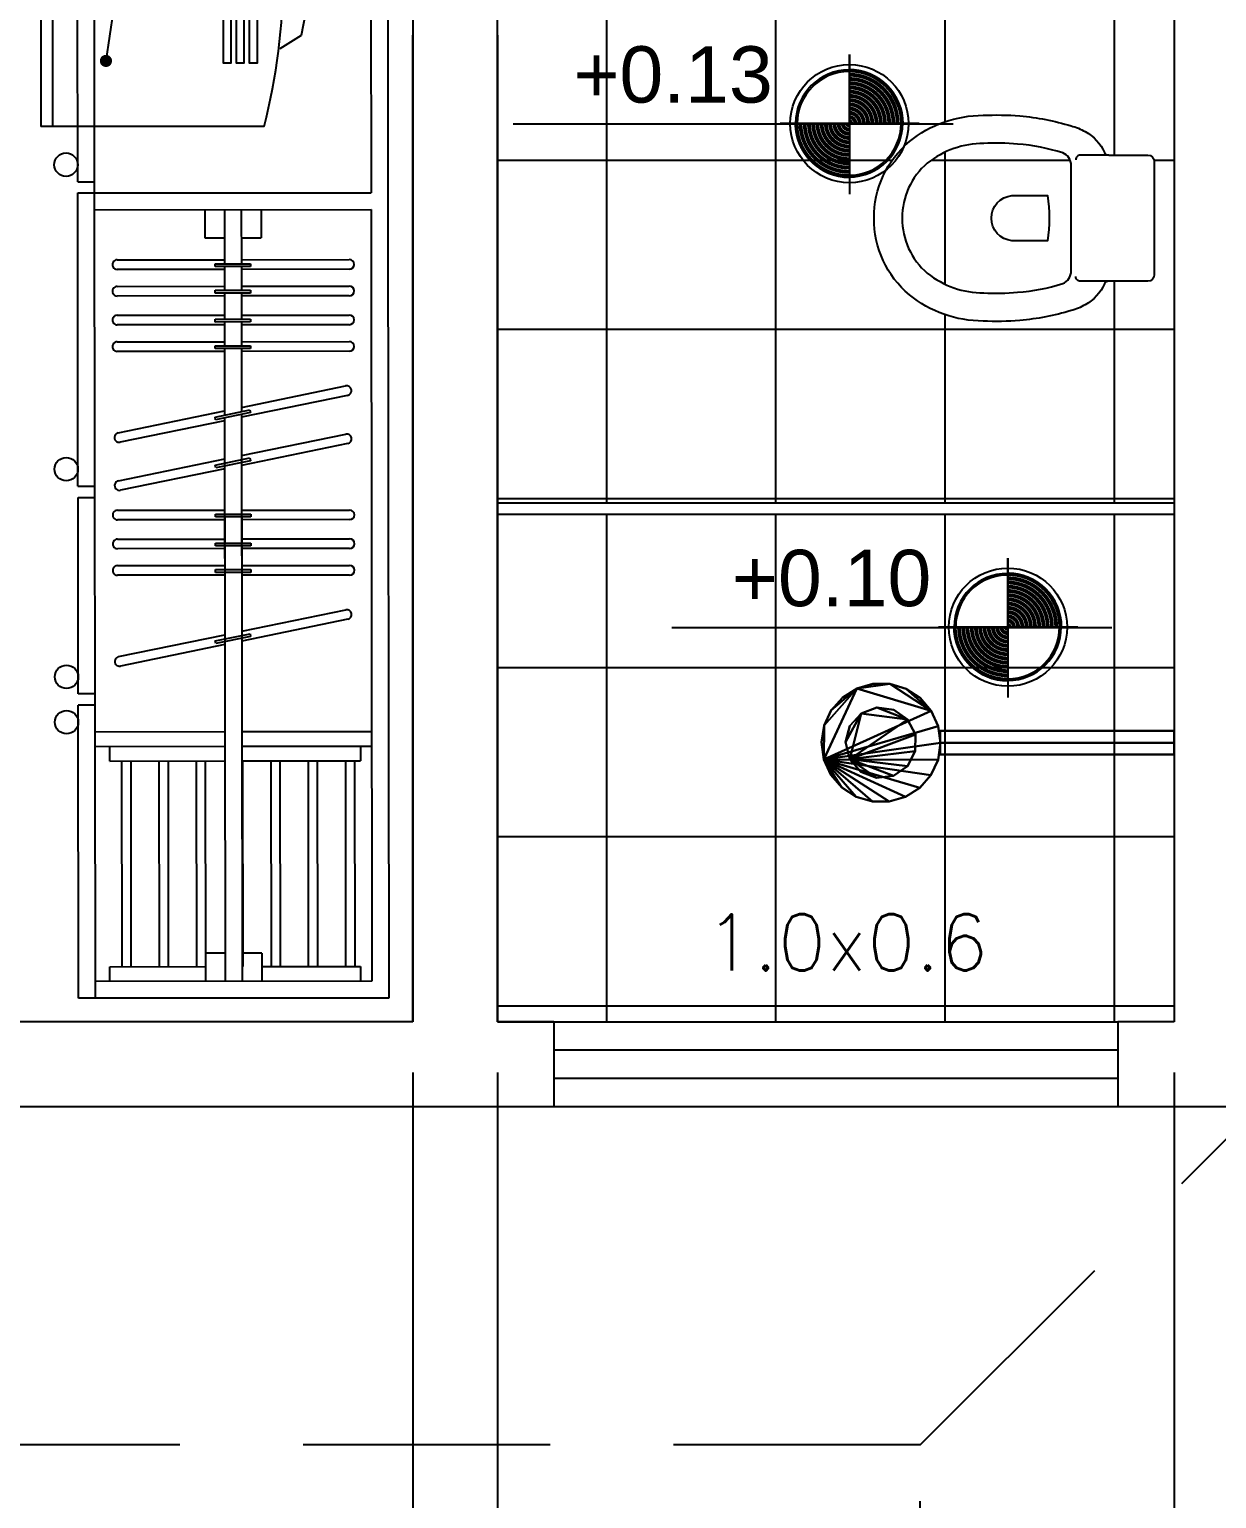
# Model space of a CAD drawing. Extents: x 500 to 638, y 181 to 267.
# Drawn here: x 549.677 to 551.781, y 227.126 to 229.732 of the extents above; entities that cross this region are included whole.
import ezdxf
from ezdxf.enums import TextEntityAlignment as Align

# ---------------------------------------------------------------- set-up
doc = ezdxf.new("R2010")
doc.units = 0
doc.header["$LTSCALE"] = 7
doc.linetypes.add('HIDDEN2', pattern=[0.1875, 0.125, -0.0625])
doc.layers.get('0').update_dxf_attribs({"linetype": 'CONTINUOUS'})
doc.layers.get('DEFPOINTS').update_dxf_attribs({"linetype": 'CONTINUOUS'})
for name, color, linetype in [('ACESSÓRIO', 2, 'CONTINUOUS'), ('ALVENARIA', 7, 'CONTINUOUS'), ('COBERTURA', 6, 'CONTINUOUS'), ('COTA', 1, 'CONTINUOUS'), ('HATCH', 30, 'CONTINUOUS'), ('JAPOR', 142, 'CONTINUOUS'), ('TEXTO2', 40, 'CONTINUOUS')]:
    doc.layers.add(name, color=color, linetype=linetype)
doc.styles.add('ARIALN', font='arial.ttf')
doc.styles.add('SIMPLEX', font='SIMPLEX.SHX')
doc.dimstyles.new('DIM50', dxfattribs={"dimtxt": 0.12, "dimasz": 0.15, "dimexe": 0.05, "dimexo": 0.09, "dimgap": 0.09, "dimtad": 1, "dimzin": 0, "dimdsep": 46, "dimtxsty": 'SIMPLEX', "dimblk1": 'DOTSMALL', "dimblk2": 'DOTSMALL', "dimsah": 1, "dimcen": 0.09, "dimadec": 0, "dimazin": 0, "dimtfac": 1, "dimtix": 1, "dimtofl": 0, "dimtmove": 2, "dimatfit": 3, "dimldrblk": 'DOTSMALL', "dimfxl": 1, "dimtolj": 1, "dimtzin": 0, "dimarcsym": 0})

# ---------------------------------------------------------------- blocks, each defined once
blk = doc.blocks.new('SACHS__3')
at = {"color": 0}
mesh = blk.add_polyface(dxfattribs=at)
corners = [(0, -2.078447999999995, 228.8), (41.51292964876367, -2.078447999999995, 228.8), (41.51292964876367, -2.078447999999995, 231.2), (0, -2.078447999999995, 231.2), (41.51292964876367, 0, 232.4), (0, 0, 232.4), (41.51292964876367, 2.078447999999995, 231.2), (0, 2.078447999999995, 231.2), (41.51292964876367, 2.078447999999995, 228.8), (0, 2.078447999999995, 228.8), (41.51292964876367, 0, 227.6), (0, 0, 227.6), (58.92434872977417, 7.969140917955727, 220), (60.88644060868263, 5.699560124265517, 220), (62.13088015709286, 2.969693510176356, 220), (56.40305939240864, 9.59514878929366, 220), (53.52618720996147, 10.44627038238583, 220), (50.52606300162046, 10.45377070853237, 220), (47.64497118976688, 9.617044055415413, 220), (45.11558336297085, 8.00366290329356, 220), (43.14216815347419, 5.743920897821845, 220), (41.88409488432762, 3.02031057881053, 220), (41.44296320079951, 0.05278562387692176, 220), (41.85439807296294, -2.919002199359106, 220), (43.08517278971292, -5.655056862002937, 220), (56.30688935256418, -9.638698895936663, 220), (50.42160073305736, -10.43850890002381, 220), (47.54902010167134, -9.573013644951914, 220), (45.03589228583843, -7.934419704510006, 220), (53.42164993844941, -10.46100969095566, 220), (62.10067717715087, -3.070852139837527, 220), (60.82900163903417, -5.788138073654878, 220), (58.84431243422679, -8.037984797475659, 220), (62.55664090949573, -0.1055699281160187, 220), (62.13088015709286, 2.969693510176356, 234), (60.88644060868263, 5.699560124265517, 234), (58.92434872977417, 7.969140917955727, 234), (56.40305939240864, 9.59514878929366, 234), (53.52618720996147, 10.44627038238583, 234), (50.52606300162046, 10.45377070853237, 234), (47.64497118976688, 9.617044055415413, 234), (45.11558336297085, 8.00366290329356, 234), (43.14216815347419, 5.743920897821845, 234), (41.88409488432762, 3.02031057881053, 234), (41.44296320079951, 0.05278562387692176, 234), (41.85439807296294, -2.919002199359106, 234), (43.08517278971292, -5.655056862002937, 234), (56.30688935256418, -9.638698895936663, 234), (50.42160073305736, -10.43850890002381, 234), (47.54902010167134, -9.573013644951914, 234), (45.03589228583843, -7.934419704510006, 234), (53.42164993844941, -10.46100969095566, 234), (62.10067717715087, -3.070852139837527, 234), (60.82900163903417, -5.788138073654878, 234), (58.84431243422679, -8.037984797475659, 234), (62.55664090949573, -0.1055699281160187, 234), (52.76960611575185, 6.218317791947648, 234), (55.56728738299724, 5.151138753922673, 234), (57.55029469522417, 2.907576057684778, 234), (49.79616719547454, 5.865397744804078, 234), (47.32602531698299, 4.172976203810826, 234), (45.92329546108839, 1.527557423413732, 234), (45.90832397414088, -1.466715013568958, 234), (47.28452994722412, -4.126028588901086, 234), (55.51559849109407, -5.186553478416322, 234), (52.70738549422838, -6.225702811539485, 234), (49.73762438630987, -5.843066516619125, 234), (58.26544841882415, -0.06265657275459091, 234), (57.52094190681876, -2.962932702001126, 234), (57.55029469522417, 2.907576057684778, 238), (55.56728738299724, 5.151138753922673, 238), (52.76960611575185, 6.218317791947648, 238), (49.79616719547454, 5.865397744804078, 238), (47.32602531698299, 4.172976203810826, 238), (45.92329546108839, 1.527557423413732, 238), (45.90832397414088, -1.466715013568958, 238), (47.28452994722412, -4.126028588901086, 238), (55.51559849109407, -5.186553478416322, 238), (52.70738549422838, -6.225702811539485, 238), (49.73762438630987, -5.843066516619125, 238), (58.26544841882415, -0.06265657275459091, 238), (57.52094190681876, -2.962932702001126, 238)]
mesh.append_faces([[corners[k] for k in face] for face in [(0, 1, 2, 3), (3, 2, 4, 5), (5, 4, 6, 7), (7, 6, 8, 9), (9, 8, 10, 11), (11, 10, 1, 0), (14, 13, 35, 34), (13, 12, 36, 35), (12, 15, 37, 36), (15, 16, 38, 37), (16, 17, 39, 38), (17, 18, 40, 39), (18, 19, 41, 40), (19, 20, 42, 41), (20, 21, 43, 42), (21, 22, 44, 43), (22, 23, 45, 44), (23, 24, 46, 45), (24, 28, 50, 46), (28, 27, 49, 50), (27, 26, 48, 49), (26, 29, 51, 48), (29, 25, 47, 51), (25, 32, 54, 47), (32, 31, 53, 54), (31, 30, 52, 53), (30, 33, 55, 52), (33, 14, 34, 55), (58, 57, 70, 69), (57, 56, 71, 70), (56, 59, 72, 71), (59, 60, 73, 72), (60, 61, 74, 73), (61, 62, 75, 74), (62, 63, 76, 75), (63, 66, 79, 76), (66, 65, 78, 79), (65, 64, 77, 78), (64, 68, 81, 77), (68, 67, 80, 81), (67, 58, 69, 80)]], dxfattribs={"color": 0})
mesh.append_faces([[corners[k] for k in face] for face in [(49, 46, 50), (47, 48, 51), (53, 47, 54), (34, 52, 55), (78, 76, 79), (80, 77, 81)]], dxfattribs={"vtx0": -1, "color": 0})
mesh.append_faces([[corners[k] for k in face] for face in [(27, 24, 26), (31, 25, 30), (48, 46, 49), (52, 47, 53), (65, 63, 64), (67, 64, 58), (77, 76, 78), (69, 77, 80)]], dxfattribs={"vtx0": -1, "vtx1": -1, "color": 0})
mesh.append_faces([[corners[k] for k in face] for face in [(25, 24, 14), (26, 24, 25), (30, 25, 14), (34, 46, 47), (47, 46, 48), (34, 47, 52), (64, 63, 58), (69, 76, 77)]], dxfattribs={"vtx0": -1, "vtx1": -1, "vtx2": -1, "color": 0})
mesh.append_faces([[corners[k] for k in face] for face in [(34, 36, 37), (34, 37, 38), (34, 38, 39), (34, 39, 40), (34, 40, 41), (34, 41, 42), (34, 42, 43), (34, 43, 44), (34, 44, 45), (34, 45, 46), (69, 71, 72), (69, 72, 73), (69, 73, 74), (69, 74, 75), (69, 75, 76)]], dxfattribs={"vtx0": -1, "vtx2": -1, "color": 0})
mesh.append_faces([[corners[k] for k in face] for face in [(28, 24, 27), (29, 26, 25), (32, 25, 31), (33, 30, 14), (66, 63, 65), (68, 64, 67)]], dxfattribs={"vtx1": -1, "color": 0})
mesh.append_faces([[corners[k] for k in face] for face in [(15, 12, 14), (16, 15, 14), (17, 16, 14), (18, 17, 14), (19, 18, 14), (20, 19, 14), (21, 20, 14), (22, 21, 14), (23, 22, 14), (24, 23, 14), (59, 56, 58), (60, 59, 58), (61, 60, 58), (62, 61, 58), (63, 62, 58)]], dxfattribs={"vtx1": -1, "vtx2": -1, "color": 0})
mesh.append_faces([[corners[k] for k in face] for face in [(12, 13, 14), (34, 35, 36), (56, 57, 58), (69, 70, 71)]], dxfattribs={"vtx2": -1, "color": 0})
blk = doc.blocks.new('RTTTck')
for p, q in [((26.65043925588608, 11.72355620401837), (26.65043925588608, 12.24897556177789)), ((27.36543925588608, 12.24897556177789), (26.65043925588608, 12.24897556177789)), ((27.36543925588608, 11.71973872999926), (27.36543925588608, 12.24897556177789)), ((26.65043925588608, 12.22037556177788), (27.36543925588608, 12.22037556177788)), ((27.01064237829675, 12.02706571685462), (27.09299645080229, 12.10251855521462)), ((27.09299645080229, 12.10251855521462), (27.18907540935423, 12.11280777155498)), ((26.92142559853316, 12.07851102684589), (26.80475798973742, 12.0956592062728)), ((27.01064237829675, 12.02706571685462), (26.92142559853316, 12.07851102684589)), ((26.83392367986996, 11.6856374431412), (26.86558749219674, 11.6356672610569)), ((27.18195377496284, 11.6856374431412), (27.15028996263606, 11.6356672610569)), ((26.86558749219674, 11.6356672610569), (26.94638152220839, 11.6202859128616)), ((26.94638152220839, 11.6202859128616), (26.9733128655456, 11.58567739710313)), ((27.06949593262441, 11.6202859128616), (27.0425645892872, 11.58567739710313)), ((27.15028996263606, 11.6356672610569), (27.06949593262441, 11.6202859128616)), ((26.9733128655456, 11.58567739710313), (27.0079387274164, 11.58567739710313)), ((27.0425645892872, 11.58567739710313), (27.0079387274164, 11.58567739710313))]:
    blk.add_line(p, q)
at = {"const_width": 0.0143}
for points in [[(26.81190798973741, 12.09565920627282, 1), (26.79760798973742, 12.09565920627282, 1)], [(27.19622540935423, 12.11280777155498, 1), (27.18192540935422, 12.11280777155498, 1)]]:
    blk.add_lwpolyline(points, format="xyb", close=True, dxfattribs=at)
for points in [[(27.219542743317, 11.80101897282403), (27.219542743317, 11.8202461403872), (26.80018302772195, 11.8202461403872), (26.80018302772195, 11.80101897282403)], [(27.219542743317, 11.77025589057818), (27.219542743317, 11.78948305814137), (26.80018302772195, 11.78948305814137), (26.80018302772195, 11.77025589057818)], [(27.219542743317, 11.73949280833235), (27.219542743317, 11.75871997589553), (26.80018302772195, 11.75871997589553), (26.80018302772195, 11.73949280833235)]]:
    blk.add_lwpolyline(points, close=True)
blk.add_circle((27.01750508555479, 12.03735493319498), 0.05720000000000001)
blk.add_arc((27.01563377441967, 13.16280481974037), 1.484858112489088, 255.7622694461546, 283.6259177667483)
blk = doc.blocks.new('A$C2BC71508')
at = {"layer": 'ACESSÓRIO'}
for p, q in [((0.06480791911531014, 2.301389881806557), (0.06480599226256345, 2.303576998204647)), ((0.06480791911531014, 2.301389881806784), (0.614807705670728, 2.301874432461858)), ((0.06526603973475176, 1.781390083609352), (0.06480791911531014, 2.301389881806784)), ((0.6148057788179813, 2.304061548859721), (0.6155768627493217, 1.42882591930524)), ((0.094834337508928, 2.271416323484658), (0.5848341473490564, 2.271848014068468)), ((0.09557706455166226, 1.428367798685798), (0.09483433750870063, 2.271416323484658)), ((0.5848341473490564, 2.271848014068468), (0.5855768743914496, 1.428799489269807)), ((0.06526603973475176, 1.781390083609352), (0.09526602809251017, 1.781416513644984)), ((0.06528365975850647, 1.761390091370998), (0.09528364811626489, 1.76141652140663)), ((0.06555945617014913, 1.448341360888975), (0.06528365975850647, 1.761390091370998)), ((0.0655594561703765, 1.448341360888975), (0.09555944452790754, 1.448367790924607)), ((0.06557707619390385, 1.428341368650166), (0.5855768743914496, 1.428799489269807)), ((0.06603519681334546, 0.9083415704525066), (0.06557707619390385, 1.428341368650166)), ((0.09698666645704179, 2.643873344254644e-05), (0.09557706455143489, 1.428367798685798)), ((0.6155768627488669, 1.42882591930524), (0.6169864646547012, 0.0004845593528841619)), ((0.09560349458729434, 1.398367810328494), (0.5856033044271953, 1.398799500912304)), ((0.2906034189111324, 1.398539605560785), (0.2906474689707466, 1.348539624964673)), ((0.325603405328593, 1.398570440602583), (0.3256877524963784, 1.302830348504443)), ((0.3556033936858967, 1.398596870638215), (0.3556877408539094, 1.302856778540075)), ((0.3906033801031299, 1.398627705680013), (0.3906474301627441, 1.348627725083901)), ((0.5856033044271953, 1.398799500912304), (0.5869600462613107, 0.0304581176750105)), ((0.2906474689707466, 1.348539624964673), (0.3256474553879798, 1.348570460006471)), ((0.3556474437455108, 1.348596890042103), (0.3906474301627441, 1.348627725083901)), ((0.1355342978279168, 1.309859064069855), (0.3256814126018526, 1.31002658396946)), ((0.355681400959611, 1.310053014005092), (0.5469669013896237, 1.310221536824287)), ((0.3256965033212964, 1.292897533714807), (0.1355493885473606, 1.292730013815202)), ((0.3091119797429656, 1.302815745223228), (0.3719758515353533, 1.302871128390592)), ((0.3091163484975823, 1.297856895183116), (0.3091119797429656, 1.302815745223228)), ((0.3719802202897426, 1.297912278350481), (0.3091163484975823, 1.297856895183116)), ((0.3256921212507677, 1.297871498464332), (0.3257292562038856, 1.25572066036338)), ((0.3556921096085262, 1.297897928499964), (0.3557292445614166, 1.25574709039924)), ((0.5469819921090675, 1.293092486569634), (0.3556964916790548, 1.292923963750439)), ((0.3719758515353533, 1.302871128390592), (0.3719802202897426, 1.297912278350481)), ((0.135575801535424, 1.262749375928792), (0.3257229163093598, 1.262916895828397)), ((0.3091534834504728, 1.255706057082392), (0.3720173552428605, 1.255761440249756)), ((0.3091578522050895, 1.250747207041826), (0.3091534834504728, 1.255706057082392)), ((0.3557229046668908, 1.262943325864029), (0.5470084050969035, 1.263111848683224)), ((0.3720173552428605, 1.255761440249756), (0.3720217239972499, 1.25080259020919)), ((0.3257380070288036, 1.245787845573972), (0.1355908922548679, 1.245620325674366)), ((0.3720217239972499, 1.25080259020919), (0.3091578522050895, 1.250747207041826)), ((0.325733624958275, 1.250761810323041), (0.3257744002401068, 1.204478937610105)), ((0.3557336133160334, 1.250788240358673), (0.3557743885976379, 1.204505367645737)), ((0.5470234958165747, 1.245982798428798), (0.355737995386562, 1.245814275609604)), ((0.1356209455718727, 1.211507653175516), (0.3257680603458084, 1.211675173075122)), ((0.3091986274869214, 1.20446433432889), (0.3720624992790817, 1.204519717496254)), ((0.3092029962413108, 1.199505484288551), (0.3091986274869214, 1.20446433432889)), ((0.3720668680336985, 1.199560867455915), (0.3092029962413108, 1.199505484288551)), ((0.3257787689947236, 1.199520087569539), (0.3258159039476141, 1.157369249468815)), ((0.3557680487031121, 1.211701603110754), (0.5470535491333521, 1.211870125929948)), ((0.3557787573520272, 1.199546517605398), (0.3558158923051451, 1.157395679504447)), ((0.3720624992790817, 1.204519717496254), (0.3720668680336985, 1.199560867455915)), ((0.3257831510652522, 1.194546122820697), (0.1356360362913165, 1.194378602921091)), ((0.547068639852796, 1.194741075675523), (0.3557831394227833, 1.194572552856329)), ((0.1356624492793799, 1.164397965034226), (0.3258095640533156, 1.164565484933831)), ((0.3258246547727595, 1.147436434679406), (0.1356775399988237, 1.147268914779801)), ((0.3092401311944286, 1.157354646187599), (0.372104002986589, 1.157410029354963)), ((0.309244499948818, 1.152395796147488), (0.3092401311944286, 1.157354646187599)), ((0.3721083717412057, 1.152451179314852), (0.309244499948818, 1.152395796147488)), ((0.3258202727022308, 1.152410399428703), (0.3259241340913377, 1.034520264857377)), ((0.3558095524106193, 1.164591914969463), (0.5470950528408594, 1.164760437788658)), ((0.3558202610595345, 1.152436829464335), (0.3559186996617427, 1.040701947733936)), ((0.5471101435603032, 1.147631387534233), (0.3558246431300631, 1.147462864715038)), ((0.372104002986589, 1.157410029354963), (0.3721083717412057, 1.152451179314852)), ((0.355912227698127, 1.048048091227969), (0.5405088539596363, 1.08609224295887)), ((0.5439663753620607, 1.069315767282973), (0.3559276327791849, 1.030562217995879)), ((0.3089961622797546, 1.031031521096878), (0.3705660800715123, 1.043720676591732)), ((0.3705660800715123, 1.043720676591732), (0.3715670304970899, 1.038863896686138)), ((0.1375449439149179, 1.00304402888159), (0.325917662127722, 1.04186640835141)), ((0.3259330672087799, 1.02438053511932), (0.1410024653171149, 0.9862675532056926)), ((0.3099971127055596, 1.026174741190829), (0.3089961622797546, 1.031031521096878)), ((0.3715670304970899, 1.038863896686138), (0.3099971127055596, 1.026174741190829)), ((0.3259285938534049, 1.029458114773291), (0.3269601471627084, 0.03022905736506232)), ((0.3559231594238099, 1.035639797650077), (0.3569601355202394, 0.03025548740069439)), ((0.3561385899306515, 0.9627687225057286), (0.5407352161921608, 1.000812874236402)), ((0.5441927375945852, 0.9840363985602778), (0.3561539950117094, 0.9452828492734113)), ((0.1377713061476697, 0.9177646601591221), (0.3261440243602465, 0.95658703962917)), ((0.3261594294415318, 0.9391011663968527), (0.1412288275498668, 0.900988184483225)), ((0.3092225245125064, 0.9457521523744106), (0.3707924423040367, 0.9584413078694922)), ((0.3102234749383115, 0.9408953724685887), (0.3092225245125064, 0.9457521523744106)), ((0.3717933927298418, 0.953584527963443), (0.3102234749383115, 0.9408953724685887)), ((0.3707924423040367, 0.9584413078694922), (0.3717933927298418, 0.953584527963443)), ((0.06603519681334546, 0.9083415704525066), (0.09603518517064913, 0.9083680004881387)), ((0.06605281683710018, 0.8883415782141526), (0.09605280519463122, 0.8883680082497847)), ((0.0665109374565418, 0.5399997991338239), (0.06605281683710018, 0.8883415782141526)), ((0.1360768165909576, 0.8657193317479539), (0.3262239313648934, 0.8658868516473319)), ((0.3562239197224244, 0.865913281682964), (0.5475094201526645, 0.8660818045023859)), ((0.3262390220845646, 0.8487578013929067), (0.1360919073106288, 0.8485902814935287)), ((0.3096544985062337, 0.8586760129013271), (0.3725183702983941, 0.8587313960686913)), ((0.3096588672606231, 0.8537171628609883), (0.3096544985062337, 0.8586760129013271)), ((0.3725227390530108, 0.8537725460283525), (0.3096588672606231, 0.8537171628609883)), ((0.3262346400140359, 0.8537317661422037), (0.3262754152958678, 0.8074488934292674)), ((0.3562346283713396, 0.8537581961778358), (0.3562754036531715, 0.8074753234648995)), ((0.5475245108721083, 0.8489527542479607), (0.3562390104418682, 0.8487842314285388)), ((0.3725183702983941, 0.8587313960686913), (0.3725227390530108, 0.8537725460283525)), ((0.1361219606271789, 0.8144776089946788), (0.3262690754011146, 0.8146451288942842)), ((0.356269063758873, 0.8146715589299163), (0.5475545641888857, 0.8148400817491108)), ((0.3262841661207858, 0.797516078639859), (0.1361370513468501, 0.7973485587402536)), ((0.309699642542455, 0.807434290148052), (0.3725635143348427, 0.8074896733154162)), ((0.3097040112968443, 0.8024754401074858), (0.309699642542455, 0.807434290148052)), ((0.3725678830890047, 0.80253082327485), (0.3097040112968443, 0.8024754401074858)), ((0.3262797840500298, 0.8024900433887012), (0.3263169190031476, 0.7603392052879769)), ((0.3562797724077882, 0.8025164734243333), (0.3563169073606787, 0.760365635323609)), ((0.5475696549085569, 0.7977110314946856), (0.3562841544783169, 0.797542508675491)), ((0.3725635143348427, 0.8074896733154162), (0.3725678830890047, 0.80253082327485)), ((0.1361634643346861, 0.7673679208533883), (0.3263105791086218, 0.7675354407529937)), ((0.3097411462497348, 0.7603246020067616), (0.3726050180421225, 0.7603799851741257)), ((0.3097455150043515, 0.7553657519666501), (0.3097411462497348, 0.7603246020067616)), ((0.3563105674663802, 0.7675618707886258), (0.5475960678963929, 0.7677303936078204)), ((0.3726050180421225, 0.7603799851741257), (0.3726093867965119, 0.7554211351340143)), ((0.3263256698280657, 0.7504063904983411), (0.1361785550541299, 0.7502388705987357)), ((0.3726093867965119, 0.7554211351340143), (0.3097455150043515, 0.7553657519666501)), ((0.326321287757537, 0.7553803552478655), (0.3264251491470986, 0.6374902206765398)), ((0.3563212761152954, 0.7554067852834976), (0.3564197147172763, 0.6436719035528711)), ((0.5476111586158368, 0.7506013433531677), (0.3563256581858241, 0.7504328205339732)), ((0.3564132427534332, 0.6510180470471312), (0.5410098690151699, 0.6890621987780321)), ((0.5444673904175943, 0.6722857231021351), (0.3564286478347185, 0.6335321738148139)), ((0.1380459589704515, 0.6060139847005246), (0.3264186771832556, 0.6448363641705726)), ((0.3264340822645408, 0.6273504909382552), (0.1415034803728759, 0.5892375090248549)), ((0.3094971773355155, 0.6340014769158131), (0.3710670951270458, 0.6466906324108948)), ((0.3104981277613206, 0.6291446970099912), (0.3094971773355155, 0.6340014769158131)), ((0.3720680455528509, 0.6418338525053002), (0.3104981277613206, 0.6291446970099912)), ((0.3710670951270458, 0.6466906324108948), (0.3720680455528509, 0.6418338525053002)), ((0.09651092581384546, 0.540026229169456), (0.0665109374565418, 0.5399997991338239)), ((0.09652854583782755, 0.520026236931102), (0.06652855748029651, 0.5199998068954699)), ((0.06698667809973813, 8.697810471858247e-09), (0.06652855748029651, 0.5199998068954699)), ((0.09657020108920733, 0.4727445357151225), (0.326570111830506, 0.4729471659894386)), ((0.3565701001878097, 0.4729735960248433), (0.5865700109291083, 0.4731762262993868)), ((0.09659307150991481, 0.4467849659275487), (0.3265929822512135, 0.4469875962016374)), ((0.1222318149684725, 0.4208479637635207), (0.1222089445475376, 0.4468075335510946)), ((0.3565929706085171, 0.4470140262372695), (0.5865928813498158, 0.4472166565113582)), ((0.5667145493123371, 0.4471991436701899), (0.5667374197330446, 0.421239573882616)), ((0.1222318149684725, 0.4208479637635207), (0.3266158526719209, 0.4210280264140636)), ((0.1433398786737143, 0.4208665600000074), (0.1436613027437943, 0.0560271607390348)), ((0.1594813391541265, 0.4208807806513448), (0.1598027632242065, 0.05604138139037218)), ((0.2094813197500116, 0.420924830710959), (0.2098027438200916, 0.05608543144998634)), ((0.2256227802306512, 0.4209390513622964), (0.2259442043007311, 0.05609965210132373)), ((0.2756227608265363, 0.4209831014219105), (0.2759441848966162, 0.05614370216093789)), ((0.2917642213067211, 0.4209973220732479), (0.292085645376801, 0.05615792281227527)), ((0.356615841029452, 0.4210544564496956), (0.5667374197330446, 0.421239573882616)), ((0.3579056623832457, 0.4210555927844268), (0.3582270864533257, 0.05621619352345419)), ((0.4079056429791308, 0.4210996428438136), (0.4082270670492107, 0.05626024358284099)), ((0.4240471034597704, 0.4211138634953784), (0.4243685275298503, 0.05627446423440574)), ((0.4740470840556554, 0.4211579135547652), (0.4743685081257354, 0.05631851429379253)), ((0.490188544536295, 0.4211721342063299), (0.490509968606375, 0.05633273494535729)), ((0.5401885251319527, 0.4212161842659441), (0.5405099492020327, 0.05637678500497145)), ((0.5563299856123649, 0.4212304049172815), (0.5566514096824449, 0.05639100565630883)), ((0.3269160971033216, 0.08022903796094738), (0.291916110685861, 0.08019820291914925)), ((0.291916110685861, 0.08019820291914925), (0.2919601607454752, 0.03019822232326419)), ((0.3919160718778585, 0.08028630303837758), (0.3569160854606253, 0.08025546799657945)), ((0.3919160718778585, 0.08028630303837758), (0.3919601219374726, 0.03028632244249252)), ((0.1225532390385524, 0.0560085645025481), (0.2919372903247677, 0.05615779211129279)), ((0.1225761094592599, 0.03004899471474687), (0.1225532390385524, 0.0560085645025481)), ((0.3919372515167652, 0.05624589223052112), (0.5670588438031245, 0.05640017462164337)), ((0.5670588438031245, 0.05640017462164337), (0.567081714223832, 0.0304406048333874)), ((0.5869600462613107, 0.03045811767455575), (0.09696023642140972, 0.03002642709120096)), ((0.6169864646547012, 0.0004845593528841619), (0.06698667809973813, 8.697810471858247e-09))]:
    blk.add_line(p, q, dxfattribs=at)
for centre, radius in [((0.04447875257096712, 1.811582713672124), 0.02076067935336179), ((0.04477216900636449, 1.478533990951291), 0.02076067935336179), ((0.04524790964956082, 0.9385342005153916), 0.02076067935336178), ((0.04572365029275716, 0.5701924291965952), 0.02076067935336178), ((0.04579450205051216, 0.4897705964659735), 0.02076067935336178)]:
    blk.add_circle(centre, radius, dxfattribs=at)
for centre, start, end in [((0.1355418431876387, 1.30129453894267), 90.0504776565285, 270.0504776565285), ((0.5469744467491182, 1.301657011697102), 270.0504776565285, 90.0504776565285), ((0.135583346895146, 1.25418485080138), 90.0504776565285, 270.0504776565285), ((0.5470159504566254, 1.254547323555812), 270.0504776565285, 90.0504776565285), ((0.1356284909313672, 1.202943128047991), 90.0504776565285, 270.0504776565285), ((0.5470610944928467, 1.203305600802423), 270.0504776565285, 90.0504776565285), ((0.1356699946388744, 1.155833439907042), 90.0504776565285, 270.0504776565285), ((0.5471025982003539, 1.156195912661474), 270.0504776565285, 90.0504776565285), ((0.5422376146609622, 1.07770400512095), 281.6452355153595, 101.6452355153595), ((0.1392737046162438, 0.9946557910435558), 101.6452355153595, 281.6452355153595), ((0.5424639768934867, 0.9924246363982547), 281.6452355153595, 101.6452355153595), ((0.1395000668487683, 0.909376422321202), 101.6452355153595, 281.6452355153595), ((0.1360843619506795, 0.8571548066204286), 90.0504776565285, 270.0504776565285), ((0.547516965512159, 0.8575172793748607), 270.0504776565285, 90.0504776565285), ((0.1361295059869008, 0.8059130838670399), 90.0504776565285, 270.0504776565285), ((0.5475621095483802, 0.8062755566214719), 270.0504776565285, 90.0504776565285), ((0.136171009694408, 0.7588033957262041), 90.0504776565285, 270.0504776565285), ((0.5476036132558875, 0.7591658684806362), 270.0504776565285, 90.0504776565285), ((0.5427386297164958, 0.6806739609399983), 281.6452355153595, 101.6452355153595), ((0.1397747196717773, 0.5976257468627182), 101.6452355153595, 281.6452355153595)]:
    blk.add_arc(centre, 0.008564528450961006, start, end, dxfattribs=at)
at = {"layer": 'ACESSÓRIO', "xscale": 0.7538247115756462, "yscale": 0.7538247115756747, "zscale": 0.7538247115756774, "rotation": 90}
blk.add_blockref('RTTTck', (9.233580470540574, -18.5434925317594), dxfattribs=at)
blk = doc.blocks.new('_DOTSMALL')
at = {"color": 0, "linetype": 'ByBlock', "const_width": 0.5}
blk.add_lwpolyline([(-0.0625, 0, 1), (0.0625, 0, 1)], format="xyb", close=True, dxfattribs=at)
blk = doc.blocks.new('*D61')
at = {"layer": 'COTA', "color": 0, "lineweight": -2}
for p, q in [((546.9343407788391, 227.881870186787), (546.9343407788391, 224.4024848582924)), ((550.3564221802758, 227.8818701867884), (550.3564221802758, 224.4024848582924)), ((546.9343407788391, 224.4524848582924), (550.3564221802758, 224.4524848582924))]:
    blk.add_line(p, q, dxfattribs=at)
at = {"layer": 'DEFPOINTS', "color": 0}
for p in [(546.9343407788391, 227.971870186787), (550.3564221802758, 227.9718701867884), (550.3564221802758, 224.4524848582924)]:
    blk.add_point(p, dxfattribs=at)
at = {"layer": 'COTA', "color": 0, "lineweight": -2, "xscale": 0.15, "yscale": 0.15, "zscale": 0.15, "rotation": 180}
blk.add_blockref('_DOTSMALL', (546.9343407788391, 224.4524848582924), dxfattribs=at)
at = {"layer": 'COTA', "color": 0, "lineweight": -2, "xscale": 0.15, "yscale": 0.15, "zscale": 0.15}
blk.add_blockref('_DOTSMALL', (550.3564221802758, 224.4524848582924), dxfattribs=at)
at = {"layer": 'COTA', "color": 0, "insert": (548.6453814795575, 224.6024848582924), "char_height": 0.12, "attachment_point": 5, "style": 'SIMPLEX'}
blk.add_mtext('\\A1;3.40', dxfattribs=at)
blk = doc.blocks.new('*D62')
at = {"layer": 'COTA', "color": 0, "lineweight": -2}
for p, q in [((550.3564221802758, 227.8818701867884), (550.3564221802758, 224.4024848582924)), ((550.5064221802756, 227.8818701867885), (550.5064221802756, 224.4024848582924)), ((550.3564221802758, 224.4524848582924), (550.2064221802758, 224.4524848582924)), ((550.5064221802756, 224.4524848582924), (550.6564221802756, 224.4524848582924))]:
    blk.add_line(p, q, dxfattribs=at)
at = {"layer": 'DEFPOINTS', "color": 0}
for p in [(550.3564221802758, 227.9718701867884), (550.5064221802756, 227.9718701867885), (550.5064221802756, 224.4524848582924)]:
    blk.add_point(p, dxfattribs=at)
at = {"layer": 'COTA', "color": 0, "lineweight": -2, "xscale": 0.15, "yscale": 0.15, "zscale": 0.15}
blk.add_blockref('_DOTSMALL', (550.3564221802758, 224.4524848582924), dxfattribs=at)
at = {"layer": 'COTA', "color": 0, "lineweight": -2, "xscale": 0.15, "yscale": 0.15, "zscale": 0.15, "rotation": 180}
blk.add_blockref('_DOTSMALL', (550.5064221802756, 224.4524848582924), dxfattribs=at)
at = {"layer": 'COTA', "color": 0, "insert": (550.4314221802757, 224.6024848582924), "char_height": 0.12, "attachment_point": 5, "style": 'SIMPLEX'}
blk.add_mtext('\\A1;0.15', dxfattribs=at)
blk = doc.blocks.new('*D63')
at = {"layer": 'COTA', "color": 0, "lineweight": -2}
for p, q in [((550.5064221802756, 227.8818701867885), (550.5064221802756, 224.4024848582924)), ((551.7064221802758, 227.8818701867891), (551.7064221802758, 224.4024848582924)), ((550.5064221802756, 224.4524848582924), (551.7064221802758, 224.4524848582924))]:
    blk.add_line(p, q, dxfattribs=at)
at = {"layer": 'DEFPOINTS', "color": 0}
for p in [(550.5064221802756, 227.9718701867885), (551.7064221802758, 227.9718701867891), (551.7064221802758, 224.4524848582924)]:
    blk.add_point(p, dxfattribs=at)
at = {"layer": 'COTA', "color": 0, "lineweight": -2, "xscale": 0.15, "yscale": 0.15, "zscale": 0.15, "rotation": 180}
blk.add_blockref('_DOTSMALL', (550.5064221802756, 224.4524848582924), dxfattribs=at)
at = {"layer": 'COTA', "color": 0, "lineweight": -2, "xscale": 0.15, "yscale": 0.15, "zscale": 0.15}
blk.add_blockref('_DOTSMALL', (551.7064221802758, 224.4524848582924), dxfattribs=at)
at = {"layer": 'COTA', "color": 0, "insert": (551.1064221802758, 224.6024848582924), "char_height": 0.12, "attachment_point": 5, "style": 'SIMPLEX'}
blk.add_mtext('\\A1;1.20', dxfattribs=at)
blk = doc.blocks.new('*D64')
at = {"layer": 'COTA', "color": 0, "lineweight": -2}
for p, q in [((551.7064221802758, 227.8818701867891), (551.7064221802758, 224.4024848582924)), ((551.8564221802753, 226.195872128394), (551.8564221802753, 224.4024848582924)), ((551.7064221802758, 224.4524848582924), (551.5564221802758, 224.4524848582924)), ((551.8564221802753, 224.4524848582924), (552.0064221802753, 224.4524848582924))]:
    blk.add_line(p, q, dxfattribs=at)
at = {"layer": 'DEFPOINTS', "color": 0}
for p in [(551.7064221802758, 227.9718701867891), (551.8564221802753, 226.285872128394), (551.8564221802753, 224.4524848582924)]:
    blk.add_point(p, dxfattribs=at)
at = {"layer": 'COTA', "color": 0, "lineweight": -2, "xscale": 0.15, "yscale": 0.15, "zscale": 0.15}
blk.add_blockref('_DOTSMALL', (551.7064221802758, 224.4524848582924), dxfattribs=at)
at = {"layer": 'COTA', "color": 0, "lineweight": -2, "xscale": 0.15, "yscale": 0.15, "zscale": 0.15, "rotation": 180}
blk.add_blockref('_DOTSMALL', (551.8564221802753, 224.4524848582924), dxfattribs=at)
at = {"layer": 'COTA', "color": 0, "insert": (551.7814221802755, 224.6024848582924), "char_height": 0.12, "attachment_point": 5, "style": 'SIMPLEX'}
blk.add_mtext('\\A1;0.15', dxfattribs=at)
blk = doc.blocks.new('*D72')
at = {"layer": 'COTA', "color": 0, "lineweight": -2}
for p, q in [((550.2664221802758, 230.9718701867938), (549.3463622357943, 230.9718701867938)), ((549.3963622357943, 227.9718701867884), (549.3963622357943, 230.9718701867938)), ((550.2664221802758, 227.9718701867884), (549.3463622357943, 227.9718701867884))]:
    blk.add_line(p, q, dxfattribs=at)
at = {"layer": 'DEFPOINTS', "color": 0}
for p in [(549.3963622357943, 230.9718701867938), (550.3564221802758, 230.9718701867938), (550.3564221802758, 227.9718701867884)]:
    blk.add_point(p, dxfattribs=at)
at = {"layer": 'COTA', "color": 0, "lineweight": -2, "xscale": 0.15, "yscale": 0.15, "zscale": 0.15}
for p, rotation in [((549.3963622357943, 230.9718701867938), 90), ((549.3963622357943, 227.9718701867884), 270)]:
    blk.add_blockref('_DOTSMALL', p, dxfattribs=dict(at, rotation=rotation))
at = {"layer": 'COTA', "color": 0, "insert": (549.2463622357943, 229.4718701867912), "char_height": 0.12, "attachment_point": 5, "rotation": 90, "style": 'SIMPLEX'}
blk.add_mtext('\\A1;3.00', dxfattribs=at)

msp = doc.modelspace()

# ---------------------------------------------------------------- hatches: boundary and pattern name
at = {"layer": 'HATCH'}
h = msp.add_hatch(dxfattribs=at)
h.set_pattern_fill('_USER', color=256, scale=0.3, style=0, double=1, pattern_type=0)
h.set_pattern_definition([(0, (0.5, 0), (0, 0.3), []), (90, (0.5, 0), (-0.3, 1.836909530733566e-17), [])])
h.paths.add_polyline_path([(551.7064221802757, 229.2968701867928), (551.7064221802748, 229.6218701867927), (551.706422180275, 229.8705808083017), (551.5064221802761, 229.9705808083012), (551.2064221802761, 230.2705808083011), (551.2064221802761, 230.9718701867937), (550.5064221802758, 230.9718701867938), (550.5064221802758, 230.9218701867927), (551.1064221802753, 230.9218701867927, -0.4399017163411669), (550.5064221802761, 230.3218701867928), (550.5064221802759, 229.9718701867928), (550.5064221802759, 228.8918701867885), (551.7064221802757, 228.8918701867891)])
h.paths.add_polyline_path([(551.1740776729293, 229.398346584359, 339204.1465025566), (551.1740776729416, 229.3983486651081, 489963.090884248), (551.1740776729645, 229.3983501056221, 4.989047231265203e-06)], flags=16)
h.paths.add_polyline_path([(551.1740817180103, 229.3971518082027, -0.2227637398324072), (551.2367436556825, 229.5332085846137, -0.1704873002212828), (551.3673444029603, 229.5796507374278, -0.03269148497844791), (551.4327368534767, 229.5784789912828, -0.05421717048254385), (551.5233456796296, 229.5609228524316, -0.06549329340126653), (551.5485833175549, 229.5506518082103, -0.1687212081399663), (551.5825833175539, 229.5136518082102, 0.2619510833797212), (551.589585993525, 229.5091518082109), (551.5905833175536, 229.5091518082109), (551.6584581325028, 229.5091518082109, -0.4399017163529083), (551.6705833175536, 229.4971518082108), (551.6705833175536, 229.3971518082111), (551.6705833175536, 229.2971518082099, -0.4399017163160188), (551.6584581325027, 229.2851518082111), (551.5895859935251, 229.2851518082111, 0.2619510833894018), (551.5825833175538, 229.2806518082117, -0.1687212081506698), (551.5485833175519, 229.2436518082102, -0.06549329339258614), (551.5233456796299, 229.2333807639905, -0.05421717041646792), (551.4327368535891, 229.2158246251488, -0.0326914850349012), (551.36734440296, 229.2146528789943, -0.1704873002222416), (551.2367436556817, 229.261095031809, -0.2227637398059537)], flags=16)
h.paths.add_polyline_path([(551.224083317554, 229.3971518082115, -0.2223705947784925), (551.2685833175542, 229.494651808211, -0.1712927295530763), (551.368583317554, 229.5296518082109, -0.03332408686976088), (551.4285833174755, 229.5286518082175, -0.05178331335649163), (551.5050777102829, 229.5142164809165, -0.3582103627983794), (551.5235833175536, 229.490651808209), (551.5235833175536, 229.3971518082111), (551.5235833175536, 229.3036518082094, -0.3582103627457461), (551.5050777102836, 229.2800871355059, -0.05178331332091171), (551.4285833175295, 229.2656518082091, -0.0333240868998535), (551.368583317554, 229.2646518082111, -0.1712927295494796), (551.2685833175559, 229.2996518082095, -0.2223705947850897)], flags=0)
h.paths.add_polyline_path([(551.4185833175538, 229.437151808211), (551.4815833175537, 229.437151808211, -0.0749999999999985), (551.4815833175537, 229.3571518082111), (551.4185833175538, 229.3571518082111, -0.9124999999999995)], flags=0)
h.paths.add_polyline_path([(551.5396545840695, 229.2851518082111), (551.5400833175538, 229.2851518082111, -0.01371610223310192)], flags=0)
h.paths.add_polyline_path([(551.7064221802757, 228.8718701867891), (550.5064221802755, 228.8718701867886), (550.5064221802755, 227.9718701867885), (551.7064221802757, 227.971870186789)])
h.paths.add_polyline_path([(550.7644110849765, 229.8741740155856), (551.4751253706908, 229.8741740155856), (551.4751253706908, 230.0991740155856), (550.7644110849765, 230.0991740155856)], flags=24)

# ---------------------------------------------------------------- linework, layer by layer
at = {"layer": 'ACESSÓRIO'}
for p, q in [((551.7064221802752, 228.8918701867891), (550.5064221802754, 228.8918701867885)), ((551.7064221802752, 228.8718701867891), (550.5064221802754, 228.8718701867885))]:
    msp.add_line(p, q, dxfattribs=at)
for points in [[(551.6705833175536, 229.3971518082111), (551.6705833175536, 229.2971518082112, -0.41117721304911), (551.6595833175536, 229.2851518082111), (551.5905833175536, 229.2851518082111, 0.2936074694315225), (551.5825833175536, 229.2806518082111, -0.1687212081415826), (551.5485833175537, 229.2436518082112, -0.0654932933984495), (551.5233456796295, 229.2333807639904, -0.05421717045385983), (551.4327368535253, 229.2158246251434, -0.03269148500279687), (551.3673444029603, 229.2146528789943, -0.1704873002232408), (551.2367436556813, 229.2610950318094, -0.2227637398175981), (551.1740817180103, 229.3971518082111, -0.2227637398175981), (551.2367436556813, 229.5332085846128, -0.1704873002232408), (551.3673444029603, 229.5796507374278, -0.03269148500279687), (551.4327368535253, 229.5784789912787, -0.05421717045385983), (551.5233456796295, 229.5609228524316, -0.0654932933984495), (551.5485833175537, 229.5506518082109, -0.1687212081415826), (551.5825833175536, 229.5136518082109, 0.2936074694315225), (551.5905833175536, 229.5091518082109), (551.6595833175536, 229.5091518082109, -0.41117721304911), (551.6705833175536, 229.497151808211)], [(551.224083317554, 229.3971518082111, 0.222370594778987), (551.268583317554, 229.2996518082111, 0.1712927295533246), (551.3685833175539, 229.2646518082111, 0.03332408691347412), (551.4285833175538, 229.2656518082111, 0.05422079125174813), (551.5085833175538, 229.2811518082112, 0.3149459038815932), (551.5235833175536, 229.3036518082111), (551.5235833175536, 229.3971518082111), (551.5235833175536, 229.4906518082109, 0.3149459038815932), (551.5085833175538, 229.5131518082109, 0.05422079125174813), (551.4285833175538, 229.5286518082109, 0.03332408691347412), (551.3685833175539, 229.5296518082109, 0.1712927295533246), (551.268583317554, 229.4946518082109, 0.222370594778987)], [(551.4185833175538, 229.437151808211), (551.4815833175537, 229.437151808211, -0.0749999999999985), (551.4815833175537, 229.3571518082111), (551.4185833175538, 229.3571518082111, -0.9124999999999998)]]:
    msp.add_lwpolyline(points, format="xyb", close=True, dxfattribs=at)
for points in [[(551.5905833175536, 229.5091518082109), (551.5400833175538, 229.5091518082109, 0.4484464043457834), (551.5320833175538, 229.5006518082109)], [(551.1740855495188, 229.3966793767381, -0.000669379559565337), (551.1740817180103, 229.3971518082111, -0.1704873002232408)], [(551.5905833175536, 229.2851518082111), (551.5400833175538, 229.2851518082111, -0.4484464043457834), (551.5320833175538, 229.2936518082111)]]:
    msp.add_lwpolyline(points, format="xyb", dxfattribs=at)
at = {"layer": 'ALVENARIA'}
for p, q in [((551.7064221802759, 230.9718701867928), (551.7064221802757, 229.2968701867928)), ((550.3564221802758, 230.3218701867928), (550.3564221802758, 227.9718701867884)), ((550.5064221802759, 227.9718701867885), (550.5064221802756, 230.3218701867928)), ((551.7064221802761, 229.9718701867891), (551.7064221802758, 227.9718701867891)), ((550.3564221802758, 227.9718701867892), (550.3564221802758, 229.7218701867892)), ((550.5064221802754, 229.7218701867891), (550.5064221802756, 227.9718701867891)), ((551.7064221802748, 229.6218701867927), (551.706422180275, 227.9718701867891)), ((550.3564221802758, 229.3718701867892), (550.3564221802758, 227.9718701867892)), ((551.7064221802757, 229.2968701867928), (551.7064221802757, 227.9718701867891)), ((550.3564221802758, 227.9718701867884), (549.6565835146042, 227.9718701867882)), ((550.5064221802756, 227.9718701867891), (550.6064221802758, 227.9718701867891)), ((550.6064221802758, 227.9718701867885), (550.5064221802759, 227.9718701867885)), ((550.6064221802758, 227.9718701867888), (550.6064221802758, 227.8218701867887)), ((551.7064221802757, 227.9718701867891), (551.6064221802758, 227.9718701867891)), ((551.6064221802758, 227.9718701867891), (551.6064221802758, 227.8218701867891)), ((549.6489521043756, 227.8218701867883), (550.6064221802758, 227.8218701867887)), ((551.6064221802757, 227.8218701867891), (551.8564221802753, 227.8218701867892))]:
    msp.add_line(p, q, dxfattribs=at)
at = {"layer": 'COBERTURA', "linetype": 'HIDDEN2', "ltscale": 0.5}
for p, q in [((551.2559104285187, 227.2212264199858), (555.8573352916635, 231.8226512831304)), ((551.2559104285187, 227.2212264199858), (545.3836444091252, 227.2212264199858)), ((551.2559104285187, 225.3714576245017), (551.2559104285187, 227.2212264199858))]:
    msp.add_line(p, q, dxfattribs=at)
at = {"layer": 'JAPOR'}
for p, q in [((550.6064221802758, 227.9718701867885), (551.6064221802758, 227.9718701867891)), ((550.6064221802758, 227.9218701867885), (551.6064221802758, 227.9218701867891)), ((550.6064221802758, 227.8718701867885), (551.6064221802758, 227.871870186789)), ((550.6064221802758, 227.8218701867885), (551.6064221802758, 227.821870186789))]:
    msp.add_line(p, q, dxfattribs=at)
at = {"layer": 'TEXTO2'}
for p, q in [((551.1304530578925, 229.5648589086888), (551.1304530578925, 229.6872704286888)), ((551.1304530578925, 229.6872704286888), (551.1304530578925, 229.4399744286888)), ((550.5343465696071, 229.5642162551251), (551.3146626833793, 229.5642162551251)), ((551.2541010578925, 229.5648589086888), (551.0074232978925, 229.5648589086888)), ((551.0401900178925, 229.5654771486888), (551.2207160978925, 229.5654771486888)), ((551.4114771190211, 228.6717491297578), (551.4114771190211, 228.7941606497578)), ((551.4114771190211, 228.7941606497578), (551.4114771190211, 228.5468646497578)), ((550.8153706307357, 228.671106476194), (551.5956867445079, 228.671106476194)), ((551.5351251190211, 228.6717491297578), (551.2884473590211, 228.6717491297578)), ((551.3212140790212, 228.6723673697578), (551.5017401590211, 228.6723673697578))]:
    msp.add_line(p, q, dxfattribs=at)
at = {"layer": 'TEXTO2', "const_width": 0.006800640000000006}
for points in [[(551.2234961374742, 229.5648589086888, 0.00165017849719237), (551.2234981778925, 229.5654771486888, 0.412281578568434), (551.1304530578925, 229.6591384682706, 1)], [(551.2009959799195, 229.5649178548946, 0.001964856616307562), (551.2009981778925, 229.5654771490671, 0.4119134152842508), (551.1303941130419, 229.636638298346, 0.4119134152842508)], [(551.2159963008586, 229.5649084136405, 0.001650178497195183), (551.2159981778925, 229.5654771486888, 0.4122815785684381), (551.130403552942, 229.6516386316551, 0.4122815785684381)], [(551.2084957482723, 229.5648589086888, 0.001964856616313506), (551.2084981778925, 229.5654771504214, 0.4119134152842549), (551.1304530578925, 229.6441380667094, 0.99999981943871)], [(551.1709948556712, 229.5649541940903, 0.003176201852465681), (551.1709981778924, 229.5654771466116, 0.4104972218942585), (551.1303577747061, 229.6066371736684, 0.4104972218942585)], [(551.185995529522, 229.5649317426574, 0.002427813002110717), (551.1859981778925, 229.5654771478225, 0.4113720262615448), (551.1303802247903, 229.6216378530279, 0.4113720262615448)], [(551.1934951758611, 229.5648589086888, 0.002427813002113746), (551.1934981778925, 229.5654771486888, 0.4113720262615344), (551.1304530578925, 229.6291374993756, 0.999999884497361)], [(551.1784942503596, 229.5648589086888, 0.003176201852464003), (551.1784981778925, 229.5654771485932, 0.410497221894243), (551.1304530578925, 229.6141365683849, 0.9999997357805455)], [(551.1484950301091, 229.5651343931671, 0.004591606723483472), (551.1484981778925, 229.5654771418544, 0.4088442766089485), (551.1301775773701, 229.5841373499447, 0.4088442766089485)], [(551.1559937651353, 229.5649966506315, 0.004591606723506864), (551.1559981778925, 229.5654771435391, 0.4088442766089105), (551.1303153176312, 229.5916360850127, 0.4088442766089105)], [(551.1634925001724, 229.5648589086888, 0.004591606723505177), (551.1634981778925, 229.5654771452237, 0.408844276608904), (551.1304530578925, 229.5991348200807, 0.9999997753677892)], [(551.0361734983107, 229.5648589086888, 0.4142135623779241), (551.1304530578925, 229.4718158291055, 0.412281578568434)], [(551.0436733349263, 229.5649084136392, 0.4142135623779194), (551.130403552942, 229.4793156657211, 0.4142135623779194)], [(551.0511714578925, 229.5654771469563, 0.4165173442254574), (551.1304530578925, 229.4868162324009, 0.4119134152842549)], [(551.0586714578925, 229.5654771484757, 0.416517344225464), (551.1303941130419, 229.4943160007643, 0.416517344225464)], [(551.0661714578924, 229.5654771486888, 0.4170607515947649), (551.1304530578925, 229.5018167980019, 0.4113720262615344)], [(551.0736714578925, 229.5654771495551, 0.4170607515947565), (551.1303802247903, 229.5093164443496, 0.4170607515947565)], [(551.0811714578925, 229.5654771503284, 0.4179395399997124), (551.1304530578925, 229.5168177304338, 0.410497221894243)], [(551.0886714578925, 229.5654771522942, 0.4179395399997078), (551.1303577747061, 229.5243171251503, 0.4179395399997078)], [(551.0961714578925, 229.5654771521539, 0.4196032093484026), (551.1304530578925, 229.5318194738319, 0.408844276608904)], [(551.1036714578925, 229.5654771530666, 0.4196032093484141), (551.1303153176312, 229.5393182088999, 0.4196032093484141)], [(551.1111714578925, 229.5654771539793, 0.4196032093483893), (551.1301775773701, 229.546816943968, 0.4196032093483893)], [(551.1186714578924, 229.565477154892, 0.4196032093484434), (551.1300398371088, 229.554315679036, 0.4196032093484434)], [(551.1261714578925, 229.5654771558047, 0.419603209348377), (551.1299020968476, 229.561814414104, 0.419603209348377)], [(551.1334975601266, 229.5654098820481, 0.004591606723511676), (551.1334981778925, 229.565477138485, 0.4088442766089814), (551.1299020968476, 229.5691398798086, 0.4088442766089814)], [(551.1409962951003, 229.5652721366533, 0.004591606723465048), (551.1409981778925, 229.5654771401697, 0.4088442766089261), (551.1300398371088, 229.5766386148766, 0.4088442766089261)], [(551.4970203619872, 228.6717986347095, 0.001650178497195183), (551.4970222390211, 228.6723673697578, 0.4122815785684381), (551.4114276140706, 228.7585288527241, 0.4122815785684381)], [(551.5045201986028, 228.6717491297578, 0.00165017849719237), (551.5045222390211, 228.6723673697578, 0.412281578568434), (551.4114771190211, 228.7660286893396, 1)], [(551.4895198094009, 228.6717491297578, 0.001964856616313506), (551.4895222390211, 228.6723673714903, 0.4119134152842549), (551.4114771190211, 228.7510282877784, 0.99999981943871)], [(551.4670195906506, 228.6718219637264, 0.002427813002110717), (551.4670222390212, 228.6723673688915, 0.4113720262615448), (551.4114042859189, 228.7285280740969, 0.4113720262615448)], [(551.4820200410481, 228.6718080759636, 0.001964856616307562), (551.4820222390211, 228.6723673701361, 0.4119134152842508), (551.4114181741705, 228.743528519415, 0.4119134152842508)], [(551.4745192369897, 228.6717491297578, 0.002427813002113746), (551.4745222390211, 228.6723673697578, 0.4113720262615344), (551.4114771190211, 228.7360277204446, 0.999999884497361)], [(551.4595183114882, 228.6717491297578, 0.003176201852464003), (551.4595222390211, 228.6723673696622, 0.410497221894243), (551.4114771190211, 228.7210267894539, 0.9999997357805455)], [(551.437017826264, 228.6718868717005, 0.004591606723506864), (551.4370222390211, 228.672367364608, 0.4088442766089105), (551.4113393787599, 228.6985263060816, 0.4088442766089105)], [(551.4520189167998, 228.6718444151593, 0.003176201852465681), (551.4520222390211, 228.6723673676805, 0.4104972218942585), (551.4113818358347, 228.7135273947374, 0.4104972218942585)], [(551.444516561301, 228.6717491297578, 0.004591606723505177), (551.4445222390211, 228.6723673662927, 0.408844276608904), (551.4114771190211, 228.7060250411496, 0.9999997753677892)], [(551.3171975594394, 228.6717491297578, 0.4142135623779241), (551.4114771190211, 228.5787060501745, 0.412281578568434)], [(551.324697396055, 228.6717986347082, 0.4142135623779194), (551.4114276140706, 228.5862058867901, 0.4142135623779194)], [(551.3321955190211, 228.6723673680253, 0.4165173442254574), (551.4114771190211, 228.5937064534698, 0.4119134152842549)], [(551.3396955190211, 228.6723673695446, 0.416517344225464), (551.4114181741705, 228.6012062218333, 0.416517344225464)], [(551.347195519021, 228.6723673697578, 0.4170607515947649), (551.4114771190211, 228.6087070190709, 0.4113720262615344)], [(551.3546955190211, 228.672367370624, 0.4170607515947565), (551.4114042859189, 228.6162066654185, 0.4170607515947565)], [(551.3621955190212, 228.6723673713974, 0.4179395399997124), (551.4114771190211, 228.6237079515028, 0.410497221894243)], [(551.3696955190211, 228.6723673733632, 0.4179395399997078), (551.4113818358347, 228.6312073462193, 0.4179395399997078)], [(551.3771955190211, 228.6723673732229, 0.4196032093484026), (551.4114771190211, 228.6387096949009, 0.408844276608904)], [(551.3846955190211, 228.6723673741356, 0.4196032093484141), (551.4113393787599, 228.6462084299689, 0.4196032093484141)], [(551.3921955190211, 228.6723673750483, 0.4196032093483893), (551.4112016384987, 228.653707165037, 0.4196032093483893)], [(551.3996955190211, 228.672367375961, 0.4196032093484434), (551.4110638982374, 228.661205900105, 0.4196032093484434)], [(551.4071955190211, 228.6723673768737, 0.419603209348377), (551.4109261579762, 228.668704635173, 0.419603209348377)], [(551.4145216212552, 228.6723001031171, 0.004591606723511676), (551.4145222390212, 228.672367359554, 0.4088442766089814), (551.4109261579762, 228.6760301008775, 0.4088442766089814)], [(551.4220203562289, 228.6721623577223, 0.004591606723465048), (551.4220222390211, 228.6723673612386, 0.4088442766089261), (551.4110638982374, 228.6835288359456, 0.4088442766089261)], [(551.4295190912377, 228.6720246142361, 0.004591606723483472), (551.4295222390211, 228.6723673629234, 0.4088442766089485), (551.4112016384987, 228.6910275710136, 0.4088442766089485)]]:
    msp.add_lwpolyline(points, format="xyb", dxfattribs=at)
at = {"layer": 'TEXTO2'}
for centre in [(551.1304530578925, 229.5648589086888), (551.4114771190211, 228.6717491297578)]:
    msp.add_circle(centre, 0.10479168, dxfattribs=at)
for centre, radius, start, end in [((551.1299675762907, 229.5652375044177), 0.09494564314857223, 270, 180), ((551.1304530578925, 229.5648589086888), 0.09517884614670201, 0, 90), ((551.1299675762907, 229.5652375044177), 0.092074182444201, 270, 180), ((551.1304530578925, 229.5648589086888), 0.09444311620861327, 0, 90), ((551.1304530578925, 229.5648589086888), 0.09275454534565096, 0, 90), ((551.1304530578925, 229.5648589086888), 0.09517884614670201, 180, 270), ((551.1304530578925, 229.5648589086888), 0.09444311620861327, 180, 270), ((551.1304530578925, 229.5648589086888), 0.09275454534565096, 180, 270), ((551.4109916374193, 228.6721277254866), 0.09494564314857223, 270, 180), ((551.4109916374193, 228.6721277254866), 0.092074182444201, 270, 180), ((551.4114771190211, 228.6717491297578), 0.09517884614670201, 0, 90), ((551.4114771190211, 228.6717491297578), 0.09444311620861327, 0, 90), ((551.4114771190211, 228.6717491297578), 0.09275454534565096, 0, 90), ((551.4114771190211, 228.6717491297578), 0.09517884614670201, 180, 270), ((551.4114771190211, 228.6717491297578), 0.09444311620861327, 180, 270), ((551.4114771190211, 228.6717491297578), 0.09275454534565096, 180, 270)]:
    msp.add_arc(centre, radius, start, end, dxfattribs=at)

# ---------------------------------------------------------------- block references
at = {"layer": 'ACESSÓRIO'}
msp.add_blockref('A$C2BC71508', (549.696824782185, 228.0134818259492), dxfattribs=at)
at = {"layer": 'ACESSÓRIO', "xscale": 0.009999999999990905, "yscale": 0.009999999999990905, "zscale": 0.01, "rotation": 180}
msp.add_blockref('SACHS__3', (551.7064221802757, 228.4668701867891), dxfattribs=at)

# ---------------------------------------------------------------- texts
at = {"layer": 'TEXTO2', "style": 'ARIALN'}
for s, p in [('+0.13', (550.6411916957223, 229.6020828879218)), ('+0.10', (550.922215756851, 228.7089731089907))]:
    msp.add_text(s, height=0.1, dxfattribs=at).set_placement(p)
at = {"layer": 'TEXTO2', "style": 'SIMPLEX'}
msp.add_text('1.0x0.6', height=0.1, dxfattribs=at).set_placement((551.1255718384472, 228.0625972485495), align=Align.CENTER)

# ---------------------------------------------------------------- dimensions: what is measured, and where the dimension line sits
at = {"layer": 'COTA'}
dim = msp.add_linear_dim(base=(549.3963622357943, 230.9718701867938), p1=(550.3564221802758, 227.9718701867884), p2=(550.3564221802758, 230.9718701867938), angle=90, dimstyle='DIM50', dxfattribs=at)
dim.commit()
dim.dimension.update_dxf_attribs({"geometry": '*D72', "text_midpoint": (549.2463622357943, 229.4718701867912)})
dim = msp.add_linear_dim(base=(550.3564221802758, 224.4524848582924), p1=(546.9343407788391, 227.971870186787), p2=(550.3564221802758, 227.9718701867884), text='3.40', dimstyle='DIM50', dxfattribs=at)
dim.commit()
dim.dimension.update_dxf_attribs({"geometry": '*D61', "text_midpoint": (548.6453814795575, 224.6024848582924)})
for base, p1, p2, picture, middle in [((550.5064221802756, 224.4524848582924), (550.3564221802758, 227.9718701867884), (550.5064221802756, 227.9718701867885), '*D62', (550.4314221802757, 224.6024848582924)), ((551.7064221802758, 224.4524848582924), (550.5064221802756, 227.9718701867885), (551.7064221802758, 227.9718701867891), '*D63', (551.1064221802758, 224.6024848582924)), ((551.8564221802753, 224.4524848582924), (551.7064221802758, 227.9718701867891), (551.8564221802753, 226.285872128394), '*D64', (551.7814221802755, 224.6024848582924))]:
    dim = msp.add_linear_dim(base=base, p1=p1, p2=p2, dimstyle='DIM50', dxfattribs=at)
    dim.commit()
    dim.dimension.update_dxf_attribs({"geometry": picture, "text_midpoint": middle})

doc.saveas('drawing.dxf')
